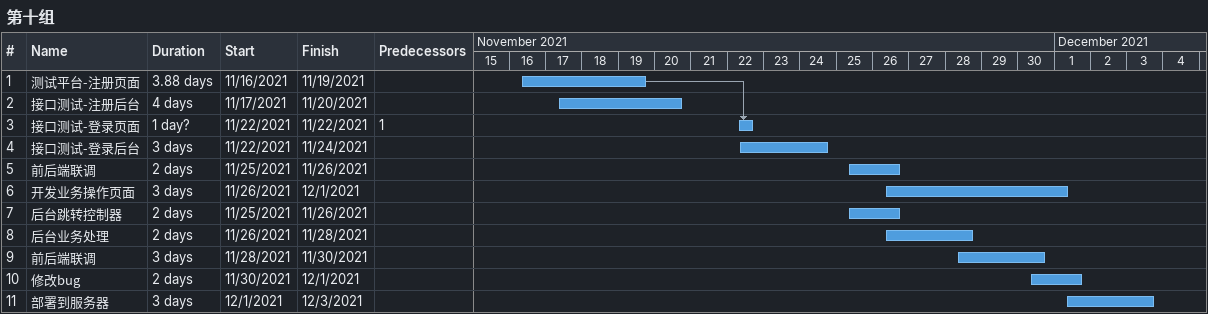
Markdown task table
第十组

| ID | Task | Duration | Start | Finish | Predecessors |
|---|---|---|---|---|---|
| 1 | 测试平台-注册页面 | 3.88d | 2021-11-16 | 2021-11-19 |  |
| 2 | 接口测试-注册后台 | 4d | 2021-11-17 | 2021-11-20 |  |
| 3 | 接口测试-登录页面 | 1d? | 2021-11-22 | 2021-11-22 | 1 |
| 4 | 接口测试-登录后台 | 3d | 2021-11-22 | 2021-11-24 |  |
| 5 | 前后端联调 | 2d | 2021-11-25 | 2021-11-26 |  |
| 6 | 开发业务操作页面 | 3d | 2021-11-26 | 2021-12-01 |  |
| 7 | 后台跳转控制器 | 2d | 2021-11-25 | 2021-11-26 |  |
| 8 | 后台业务处理 | 2d | 2021-11-26 | 2021-11-28 |  |
| 9 | 前后端联调 | 3d | 2021-11-28 | 2021-11-30 |  |
| 10 | 修改bug | 2d | 2021-11-30 | 2021-12-01 |  |
| 11 | 部署到服务器 | 3d | 2021-12-01 | 2021-12-03 |  |
